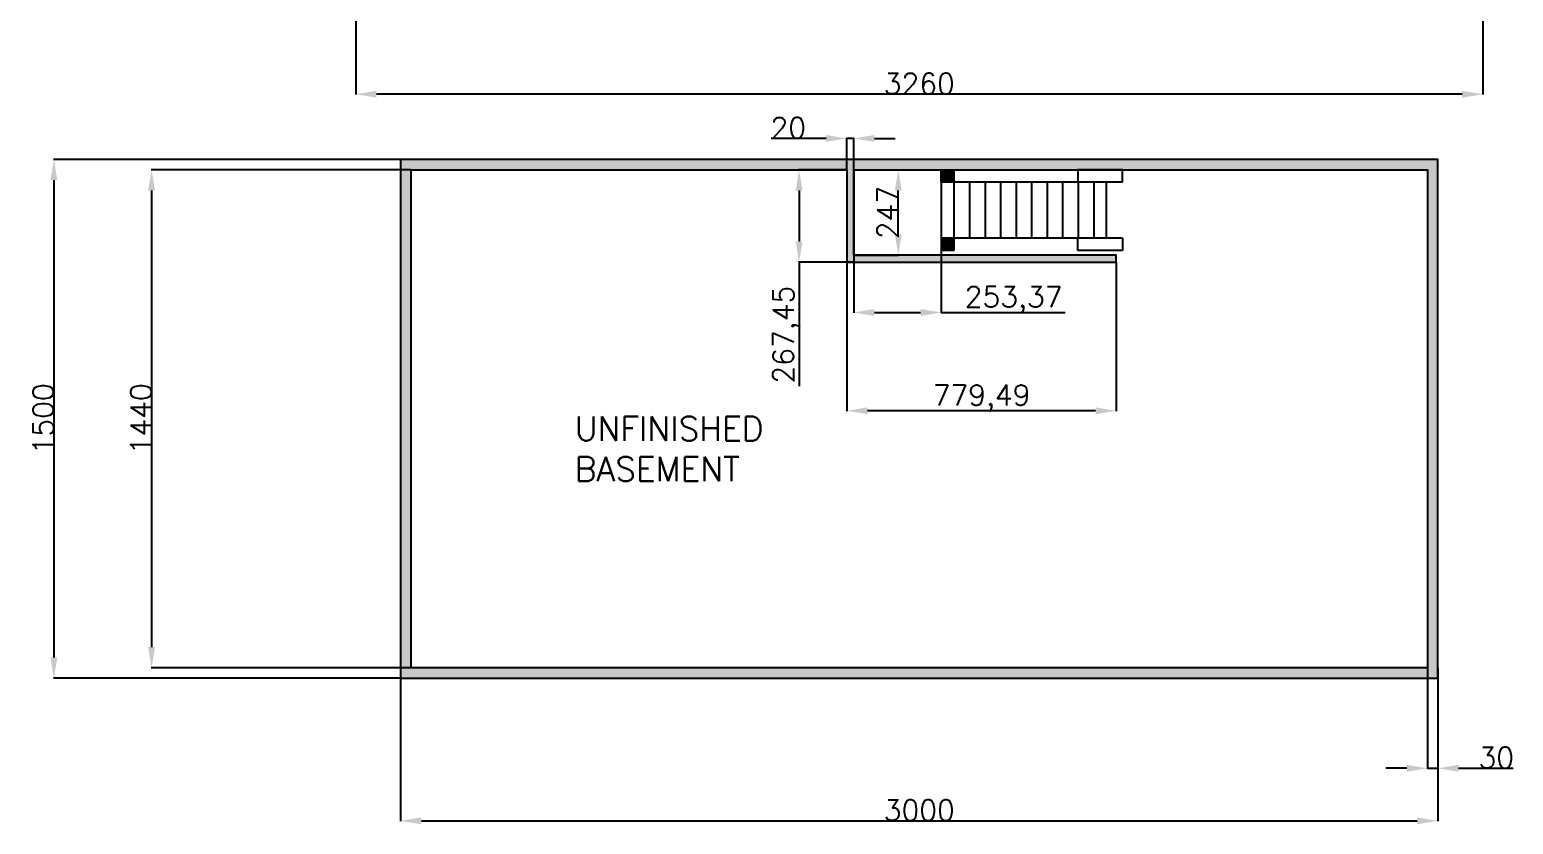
# Model space of a CAD drawing. Header units: millimetres. Extents: x -1478 to 4052, y -443 to 5945.
# Drawn here: x -1068 to 3223, y -443 to 1854 of the extents above; entities that cross this region are included whole.
import ezdxf

# ---------------------------------------------------------------- set-up
doc = ezdxf.new("R2010")
doc.units = ezdxf.units.MM
for name, color, linetype in [('Dim', 7, 'Continuous'), ('Stairs', 1, 'Continuous'), ('TEXT', 6, 'Continuous'), ('Wall', 4, 'Continuous'), ('Window', 3, 'Continuous')]:
    doc.layers.add(name, color=color, linetype=linetype)
doc.styles.add('Roman', font='romans')
doc.styles.get("Standard").update_dxf_attribs({"font": 'simplex.shx'})
doc.dimstyles.new('ISO-25', dxfattribs={"dimtxt": 60, "dimasz": 60, "dimexe": 1.25, "dimexo": 0.625, "dimtad": 1, "dimtxsty": 'Standard', "dimcen": 2.5, "dimadec": 0, "dimazin": 0, "dimtfac": 1, "dimtmove": 0, "dimatfit": 3, "dimfxl": 1, "dimarcsym": 0})

# ---------------------------------------------------------------- blocks, each defined once
blk = doc.blocks.new('*D126')
at = {"layer": 'Defpoints', "color": 0, "transparency": 16777216}
for p in [(34.8, 1449.3), (-715.6, 9.3), (34.8, 9.3)]:
    blk.add_point(p, dxfattribs=at)
at = {"layer": 'Dim', "color": 0, "lineweight": -2, "transparency": 16777216}
for p, q in [((34.2, 1449.3), (-716.9, 1449.3)), ((-715.6, 1389.3), (-715.6, 69.3)), ((34.2, 9.3), (-716.9, 9.3))]:
    blk.add_line(p, q, dxfattribs=at)
at = {"layer": 'Dim', "color": 0, "transparency": 16777216}
for points in [[(-725.6, 1389.3), (-705.6, 1389.3), (-715.6, 1449.3)], [(-725.6, 69.3), (-705.6, 69.3), (-715.6, 9.3)]]:
    blk.add_solid(points, dxfattribs=at)
at = {"layer": 'Dim', "color": 0, "transparency": 16777216, "insert": (-746.3, 729.3), "char_height": 60, "attachment_point": 5, "rotation": 90}
blk.add_mtext('1440', dxfattribs=at)
blk = doc.blocks.new('*D127')
at = {"layer": 'Defpoints', "color": 0, "transparency": 16777216}
for p in [(4.8, 1479.3), (-998.2, -20.7), (4.8, -20.7)]:
    blk.add_point(p, dxfattribs=at)
at = {"layer": 'Dim', "color": 0, "lineweight": -2, "transparency": 16777216}
for p, q in [((4.2, 1479.3), (-999.5, 1479.3)), ((-998.2, 1419.3), (-998.2, 39.3)), ((4.2, -20.7), (-999.5, -20.7))]:
    blk.add_line(p, q, dxfattribs=at)
at = {"layer": 'Dim', "color": 0, "transparency": 16777216}
for points in [[(-1008.2, 1419.3), (-988.2, 1419.3), (-998.2, 1479.3)], [(-1008.2, 39.3), (-988.2, 39.3), (-998.2, -20.7)]]:
    blk.add_solid(points, dxfattribs=at)
at = {"layer": 'Dim', "color": 0, "transparency": 16777216, "insert": (-1028.9, 729.3), "char_height": 60, "attachment_point": 5, "rotation": 90}
blk.add_mtext('1500', dxfattribs=at)
blk = doc.blocks.new('*D128')
at = {"layer": 'Defpoints', "color": 0, "transparency": 16777216}
for p in [(4.8, -20.7), (3004.8, -20.7), (3004.8, -433.1)]:
    blk.add_point(p, dxfattribs=at)
at = {"layer": 'Dim', "color": 0, "lineweight": -2, "transparency": 16777216}
for p, q in [((4.8, -21.4), (4.8, -434.3)), ((3004.8, -21.4), (3004.8, -434.3)), ((64.8, -433.1), (2944.8, -433.1))]:
    blk.add_line(p, q, dxfattribs=at)
at = {"layer": 'Dim', "color": 0, "transparency": 16777216}
for points in [[(64.8, -423.1), (64.8, -443.1), (4.8, -433.1)], [(2944.8, -423.1), (2944.8, -443.1), (3004.8, -433.1)]]:
    blk.add_solid(points, dxfattribs=at)
at = {"layer": 'Dim', "color": 0, "transparency": 16777216, "insert": (1504.8, -402.5), "char_height": 60, "attachment_point": 5}
blk.add_mtext('3000', dxfattribs=at)
blk = doc.blocks.new('*D129')
at = {"layer": 'Defpoints', "color": 0, "transparency": 16777216}
for p in [(1295.3, 1449.3), (1157.3, 1181.8), (1315.8, 1181.8)]:
    blk.add_point(p, dxfattribs=at)
at = {"layer": 'Dim', "color": 0, "lineweight": -2, "transparency": 16777216}
for p, q in [((1294.7, 1449.3), (1156, 1449.3)), ((1157.3, 1389.3), (1157.3, 1241.8)), ((1315.2, 1181.8), (1156, 1181.8)), ((1157.3, 1181.8), (1157.3, 823.4))]:
    blk.add_line(p, q, dxfattribs=at)
at = {"layer": 'Dim', "color": 0, "transparency": 16777216}
for points in [[(1147.3, 1389.3), (1167.3, 1389.3), (1157.3, 1449.3)], [(1147.3, 1241.8), (1167.3, 1241.8), (1157.3, 1181.8)]]:
    blk.add_solid(points, dxfattribs=at)
at = {"layer": 'Dim', "color": 0, "transparency": 16777216, "insert": (1120.9, 972.6), "char_height": 60, "attachment_point": 5, "rotation": 90}
blk.add_mtext('267,45', dxfattribs=at)
blk = doc.blocks.new('*D130')
at = {"layer": 'Defpoints', "color": 0, "transparency": 16777216}
for p in [(1295.3, 1181.8), (2074.8, 1182.3), (1295.3, 752.5)]:
    blk.add_point(p, dxfattribs=at)
at = {"layer": 'Dim', "color": 0, "lineweight": -2, "transparency": 16777216}
for p, q in [((1295.3, 1181.2), (1295.3, 751.2)), ((2074.8, 1181.6), (2074.8, 751.2)), ((2014.8, 752.5), (1355.3, 752.5))]:
    blk.add_line(p, q, dxfattribs=at)
at = {"layer": 'Dim', "color": 0, "transparency": 16777216}
for points in [[(1355.3, 762.5), (1355.3, 742.5), (1295.3, 752.5)], [(2014.8, 762.5), (2014.8, 742.5), (2074.8, 752.5)]]:
    blk.add_solid(points, dxfattribs=at)
at = {"layer": 'Dim', "color": 0, "transparency": 16777216, "insert": (1685.1, 788.8), "char_height": 60, "attachment_point": 5}
blk.add_mtext('779,49', dxfattribs=at)
blk = doc.blocks.new('*D137')
at = {"layer": 'Defpoints', "color": 0, "transparency": 16777216}
for p in [(-125.2, 1918.2), (3134.8, 1918.2), (-125.2, 1667.7)]:
    blk.add_point(p, dxfattribs=at)
at = {"layer": 'Dim', "color": 0, "lineweight": -2, "transparency": 16777216}
for p, q in [((-125.2, 1917.6), (-125.2, 1666.5)), ((3134.8, 1917.6), (3134.8, 1666.5)), ((3074.8, 1667.7), (-65.2, 1667.7))]:
    blk.add_line(p, q, dxfattribs=at)
at = {"layer": 'Dim', "color": 0, "transparency": 16777216}
for points in [[(-65.2, 1677.7), (-65.2, 1657.7), (-125.2, 1667.7)], [(3074.8, 1677.7), (3074.8, 1657.7), (3134.8, 1667.7)]]:
    blk.add_solid(points, dxfattribs=at)
at = {"layer": 'Dim', "color": 0, "transparency": 16777216, "insert": (1504.8, 1698.4), "char_height": 60, "attachment_point": 5}
blk.add_mtext('3260', dxfattribs=at)
blk = doc.blocks.new('*D140')
at = {"layer": 'Defpoints', "color": 0, "transparency": 16777216}
for p in [(1295.3, 1539.9), (1295.3, 1449.3), (1315.3, 1449.3)]:
    blk.add_point(p, dxfattribs=at)
at = {"layer": 'Dim', "color": 0, "lineweight": -2, "transparency": 16777216}
for p, q in [((1235.3, 1539.9), (1076.9, 1539.9)), ((1295.3, 1449.9), (1295.3, 1541.2)), ((1315.3, 1539.9), (1295.3, 1539.9)), ((1315.3, 1449.9), (1315.3, 1541.2)), ((1375.3, 1539.9), (1435.3, 1539.9))]:
    blk.add_line(p, q, dxfattribs=at)
at = {"layer": 'Dim', "color": 0, "transparency": 16777216}
for points in [[(1235.3, 1549.9), (1235.3, 1529.9), (1295.3, 1539.9)], [(1375.3, 1549.9), (1375.3, 1529.9), (1315.3, 1539.9)]]:
    blk.add_solid(points, dxfattribs=at)
at = {"layer": 'Dim', "color": 0, "transparency": 16777216, "insert": (1126.1, 1570.6), "char_height": 60, "attachment_point": 5}
blk.add_mtext('20', dxfattribs=at)
blk = doc.blocks.new('*D153')
at = {"layer": 'Defpoints', "color": 0, "transparency": 16777216}
for p in [(2974.8, 9.3), (3004.8, 9.3), (3004.8, -281.1)]:
    blk.add_point(p, dxfattribs=at)
at = {"layer": 'Dim', "color": 0, "lineweight": -2, "transparency": 16777216}
for p, q in [((2974.8, 8.6), (2974.8, -282.3)), ((3004.8, 8.6), (3004.8, -282.3)), ((2914.8, -281.1), (2854.8, -281.1)), ((2974.8, -281.1), (3004.8, -281.1)), ((3064.8, -281.1), (3223.2, -281.1))]:
    blk.add_line(p, q, dxfattribs=at)
at = {"layer": 'Dim', "color": 0, "transparency": 16777216}
for points in [[(2914.8, -271.1), (2914.8, -291.1), (2974.8, -281.1)], [(3064.8, -271.1), (3064.8, -291.1), (3004.8, -281.1)]]:
    blk.add_solid(points, dxfattribs=at)
at = {"layer": 'Dim', "color": 0, "transparency": 16777216, "insert": (3174, -250.4), "char_height": 60, "attachment_point": 5}
blk.add_mtext('30', dxfattribs=at)
blk = doc.blocks.new('*X36')
at = {"color": 0}
for p, q in [((30550, 32250), (30750, 32450)), ((30550, 32251), (30749, 32450)), ((30550, 32253), (30747, 32450)), ((30550, 32254), (30746, 32450)), ((30550, 32256), (30744, 32450)), ((30550, 32257), (30743, 32450)), ((30550, 32258), (30742, 32450)), ((30550, 32260), (30740, 32450)), ((30550, 32261), (30739, 32450)), ((30550, 32263), (30737, 32450)), ((30550, 32264), (30736, 32450)), ((30550, 32266), (30734, 32450)), ((30550, 32267), (30733, 32450)), ((30550, 32268), (30732, 32450)), ((30550, 32270), (30730, 32450)), ((30550, 32271), (30729, 32450)), ((30550, 32273), (30727, 32450)), ((30550, 32274), (30726, 32450)), ((30550, 32275), (30725, 32450)), ((30550, 32277), (30723, 32450)), ((30550, 32278), (30722, 32450)), ((30550, 32280), (30720, 32450)), ((30550, 32281), (30719, 32450)), ((30550, 32283), (30717, 32450)), ((30550, 32284), (30716, 32450)), ((30550, 32285), (30715, 32450)), ((30550, 32287), (30713, 32450)), ((30550, 32288), (30712, 32450)), ((30550, 32290), (30710, 32450)), ((30550, 32291), (30709, 32450)), ((30550, 32292), (30708, 32450)), ((30550, 32294), (30706, 32450)), ((30550, 32295), (30705, 32450)), ((30550, 32297), (30703, 32450)), ((30550, 32298), (30702, 32450)), ((30550, 32299), (30701, 32450)), ((30550, 32301), (30699, 32450)), ((30550, 32302), (30698, 32450)), ((30550, 32304), (30696, 32450)), ((30550, 32305), (30695, 32450)), ((30550, 32307), (30693, 32450)), ((30550, 32308), (30692, 32450)), ((30550, 32309), (30691, 32450)), ((30550, 32311), (30689, 32450)), ((30550, 32312), (30688, 32450)), ((30550, 32314), (30686, 32450)), ((30550, 32315), (30685, 32450)), ((30550, 32316), (30684, 32450)), ((30550, 32318), (30682, 32450)), ((30550, 32319), (30681, 32450)), ((30550, 32321), (30679, 32450)), ((30550, 32322), (30678, 32450)), ((30550, 32324), (30676, 32450)), ((30550, 32325), (30675, 32450)), ((30550, 32326), (30674, 32450)), ((30550, 32328), (30672, 32450)), ((30550, 32329), (30671, 32450)), ((30550, 32331), (30669, 32450)), ((30550, 32332), (30668, 32450)), ((30550, 32333), (30667, 32450)), ((30550, 32335), (30665, 32450)), ((30550, 32336), (30664, 32450)), ((30550, 32338), (30662, 32450)), ((30550, 32339), (30661, 32450)), ((30550, 32341), (30659, 32450)), ((30550, 32342), (30658, 32450)), ((30550, 32343), (30657, 32450)), ((30550, 32345), (30655, 32450)), ((30550, 32346), (30654, 32450)), ((30550, 32348), (30652, 32450)), ((30550, 32349), (30651, 32450)), ((30550, 32350), (30650, 32450)), ((30550, 32352), (30648, 32450)), ((30550, 32353), (30647, 32450)), ((30550, 32355), (30645, 32450)), ((30550, 32356), (30644, 32450)), ((30550, 32357), (30643, 32450)), ((30550, 32359), (30641, 32450)), ((30550, 32360), (30640, 32450)), ((30550, 32362), (30638, 32450)), ((30550, 32363), (30637, 32450)), ((30550, 32365), (30635, 32450)), ((30550, 32366), (30634, 32450)), ((30550, 32367), (30633, 32450)), ((30550, 32369), (30631, 32450)), ((30550, 32370), (30630, 32450)), ((30550, 32372), (30628, 32450)), ((30550, 32373), (30627, 32450)), ((30550, 32374), (30626, 32450)), ((30550, 32376), (30624, 32450)), ((30550, 32377), (30623, 32450)), ((30550, 32379), (30621, 32450)), ((30550, 32380), (30620, 32450)), ((30550, 32382), (30618, 32450)), ((30550, 32383), (30617, 32450)), ((30550, 32384), (30616, 32450)), ((30550, 32386), (30614, 32450)), ((30550, 32387), (30613, 32450)), ((30550, 32389), (30611, 32450)), ((30550, 32390), (30610, 32450)), ((30550, 32391), (30609, 32450)), ((30550, 32393), (30607, 32450)), ((30550, 32394), (30606, 32450)), ((30550, 32396), (30604, 32450)), ((30550, 32397), (30603, 32450)), ((30550, 32398), (30602, 32450)), ((30550, 32400), (30600, 32450)), ((30550, 32401), (30599, 32450)), ((30550, 32403), (30597, 32450)), ((30550, 32404), (30596, 32450)), ((30550, 32406), (30594, 32450)), ((30550, 32407), (30593, 32450)), ((30550, 32408), (30592, 32450)), ((30550, 32410), (30590, 32450)), ((30550, 32411), (30589, 32450)), ((30550, 32413), (30587, 32450)), ((30550, 32414), (30586, 32450)), ((30550, 32415), (30585, 32450)), ((30550, 32417), (30583, 32450)), ((30550, 32418), (30582, 32450)), ((30550, 32420), (30580, 32450)), ((30550, 32421), (30579, 32450)), ((30550, 32423), (30577, 32450)), ((30550, 32424), (30576, 32450)), ((30550, 32425), (30575, 32450)), ((30550, 32427), (30573, 32450)), ((30550, 32428), (30572, 32450)), ((30550, 32430), (30570, 32450)), ((30550, 32431), (30569, 32450)), ((30550, 32432), (30568, 32450)), ((30550, 32434), (30566, 32450)), ((30550, 32435), (30565, 32450)), ((30550, 32437), (30563, 32450)), ((30550, 32438), (30562, 32450)), ((30550, 32440), (30560, 32450)), ((30550, 32441), (30559, 32450)), ((30550, 32442), (30558, 32450)), ((30550, 32444), (30556, 32450)), ((30550, 32445), (30555, 32450)), ((30550, 32447), (30553, 32450)), ((30550, 32448), (30552, 32450)), ((30550, 32449), (30551, 32450)), ((30551, 32250), (30750, 32449)), ((30553, 32250), (30750, 32447)), ((30554, 32250), (30750, 32446)), ((30556, 32250), (30750, 32444)), ((30557, 32250), (30750, 32443)), ((30558, 32250), (30750, 32442)), ((30560, 32250), (30750, 32440)), ((30561, 32250), (30750, 32439)), ((30563, 32250), (30750, 32437)), ((30564, 32250), (30750, 32436)), ((30566, 32250), (30750, 32434)), ((30567, 32250), (30750, 32433)), ((30568, 32250), (30750, 32432)), ((30570, 32250), (30750, 32430)), ((30571, 32250), (30750, 32429)), ((30573, 32250), (30750, 32427)), ((30574, 32250), (30750, 32426)), ((30575, 32250), (30750, 32425)), ((30577, 32250), (30750, 32423)), ((30578, 32250), (30750, 32422)), ((30580, 32250), (30750, 32420)), ((30581, 32250), (30750, 32419)), ((30583, 32250), (30750, 32417)), ((30584, 32250), (30750, 32416)), ((30585, 32250), (30750, 32415)), ((30587, 32250), (30750, 32413)), ((30588, 32250), (30750, 32412)), ((30590, 32250), (30750, 32410)), ((30591, 32250), (30750, 32409)), ((30592, 32250), (30750, 32408)), ((30594, 32250), (30750, 32406)), ((30595, 32250), (30750, 32405)), ((30597, 32250), (30750, 32403)), ((30598, 32250), (30750, 32402)), ((30599, 32250), (30750, 32401)), ((30601, 32250), (30750, 32399)), ((30602, 32250), (30750, 32398)), ((30604, 32250), (30750, 32396)), ((30605, 32250), (30750, 32395)), ((30607, 32250), (30750, 32393)), ((30608, 32250), (30750, 32392)), ((30609, 32250), (30750, 32391)), ((30611, 32250), (30750, 32389)), ((30612, 32250), (30750, 32388)), ((30614, 32250), (30750, 32386)), ((30615, 32250), (30750, 32385)), ((30616, 32250), (30750, 32384)), ((30618, 32250), (30750, 32382)), ((30619, 32250), (30750, 32381)), ((30621, 32250), (30750, 32379)), ((30622, 32250), (30750, 32378)), ((30624, 32250), (30750, 32376)), ((30625, 32250), (30750, 32375)), ((30626, 32250), (30750, 32374)), ((30628, 32250), (30750, 32372)), ((30629, 32250), (30750, 32371)), ((30631, 32250), (30750, 32369)), ((30632, 32250), (30750, 32368)), ((30633, 32250), (30750, 32367)), ((30635, 32250), (30750, 32365)), ((30636, 32250), (30750, 32364)), ((30638, 32250), (30750, 32362)), ((30639, 32250), (30750, 32361)), ((30641, 32250), (30750, 32359)), ((30642, 32250), (30750, 32358)), ((30643, 32250), (30750, 32357)), ((30645, 32250), (30750, 32355)), ((30646, 32250), (30750, 32354)), ((30648, 32250), (30750, 32352)), ((30649, 32250), (30750, 32351)), ((30650, 32250), (30750, 32350)), ((30652, 32250), (30750, 32348)), ((30653, 32250), (30750, 32347)), ((30655, 32250), (30750, 32345)), ((30656, 32250), (30750, 32344)), ((30657, 32250), (30750, 32343)), ((30659, 32250), (30750, 32341)), ((30660, 32250), (30750, 32340)), ((30662, 32250), (30750, 32338)), ((30663, 32250), (30750, 32337)), ((30665, 32250), (30750, 32335)), ((30666, 32250), (30750, 32334)), ((30667, 32250), (30750, 32333)), ((30669, 32250), (30750, 32331)), ((30670, 32250), (30750, 32330)), ((30672, 32250), (30750, 32328)), ((30673, 32250), (30750, 32327)), ((30674, 32250), (30750, 32326)), ((30676, 32250), (30750, 32324)), ((30677, 32250), (30750, 32323)), ((30679, 32250), (30750, 32321)), ((30680, 32250), (30750, 32320)), ((30682, 32250), (30750, 32318)), ((30683, 32250), (30750, 32317)), ((30684, 32250), (30750, 32316)), ((30686, 32250), (30750, 32314)), ((30687, 32250), (30750, 32313)), ((30689, 32250), (30750, 32311)), ((30690, 32250), (30750, 32310)), ((30691, 32250), (30750, 32309)), ((30693, 32250), (30750, 32307)), ((30694, 32250), (30750, 32306)), ((30696, 32250), (30750, 32304)), ((30697, 32250), (30750, 32303)), ((30698, 32250), (30750, 32302)), ((30700, 32250), (30750, 32300)), ((30701, 32250), (30750, 32299)), ((30703, 32250), (30750, 32297)), ((30704, 32250), (30750, 32296)), ((30706, 32250), (30750, 32294)), ((30707, 32250), (30750, 32293)), ((30708, 32250), (30750, 32292)), ((30710, 32250), (30750, 32290)), ((30711, 32250), (30750, 32289)), ((30713, 32250), (30750, 32287)), ((30714, 32250), (30750, 32286)), ((30715, 32250), (30750, 32285)), ((30717, 32250), (30750, 32283)), ((30718, 32250), (30750, 32282)), ((30720, 32250), (30750, 32280)), ((30721, 32250), (30750, 32279)), ((30723, 32250), (30750, 32277)), ((30724, 32250), (30750, 32276)), ((30725, 32250), (30750, 32275)), ((30727, 32250), (30750, 32273)), ((30728, 32250), (30750, 32272)), ((30730, 32250), (30750, 32270)), ((30731, 32250), (30750, 32269)), ((30732, 32250), (30750, 32268)), ((30734, 32250), (30750, 32266)), ((30735, 32250), (30750, 32265)), ((30737, 32250), (30750, 32263)), ((30738, 32250), (30750, 32262)), ((30740, 32250), (30750, 32260)), ((30741, 32250), (30750, 32259)), ((30742, 32250), (30750, 32258)), ((30744, 32250), (30750, 32256)), ((30745, 32250), (30750, 32255)), ((30747, 32250), (30750, 32253)), ((30748, 32250), (30750, 32252)), ((30749, 32250), (30750, 32251))]:
    blk.add_line(p, q, dxfattribs=at)
blk = doc.blocks.new('*U35')
at = {"color": 0}
for p, q in [((0, 0), (0, 200)), ((0, 200), (200, 200)), ((200, 0), (0, 0)), ((200, 200), (200, 0))]:
    blk.add_line(p, q, dxfattribs=at)
blk = doc.blocks.new('*U37')
blk.add_blockref('*X36', (-30550, -32250))
at = {"color": 0}
blk.add_blockref('*U35', (0, 0), dxfattribs=at)
blk = doc.blocks.new('COT')
at = {"color": 0, "linetype": 'ByBlock'}
blk.add_blockref('*U37', (-100, -100), dxfattribs=at)
blk = doc.blocks.new('A$C0C1273EC')
for p, q in [((1031, 3712), (831, 3712)), ((1931, 3712), (2131, 3712)), ((831, 2996), (1031, 2996)), ((2131, 2996), (1931, 2996))]:
    blk.add_line(p, q)
for points in [[(831, 3712), (831, 2996)], [(1031, 3712), (1031, 3450)], [(1031, 3650), (1031, 796)], [(1931, 3712), (1931, 3450)], [(2131, 3712), (2131, 2996)], [(1031, 3450), (1931, 3450)], [(1031, 3450), (1031, 1000)], [(1931, 3450), (1931, 796)], [(1031, 3250), (1931, 3250)], [(1031, 3000), (1931, 3000)], [(1031, 2750), (1931, 2750)], [(1031, 2500), (1931, 2500)], [(1031, 2250), (1931, 2250)], [(1031, 2000), (1931, 2000)], [(1031, 1750), (1931, 1750)], [(1031, 1500), (1931, 1500)], [(1031, 1250), (1931, 1250)], [(831, 996), (1931, 996)], [(831, 796), (1933, 796)]]:
    blk.add_lwpolyline(points)
for p in [(931, 896), (2031, 900)]:
    blk.add_blockref('COT', p)
blk = doc.blocks.new('*D183')
at = {"layer": 'Defpoints', "color": 0, "transparency": 16777216}
for p in [(1315.3, 1449.3), (1568.7, 1449.3), (1568.7, 1036.7)]:
    blk.add_point(p, dxfattribs=at)
at = {"layer": 'Dim', "color": 0, "lineweight": -2, "transparency": 16777216}
for p, q in [((1315.3, 1448.6), (1315.3, 1035.5)), ((1568.7, 1448.6), (1568.7, 1035.5)), ((1375.3, 1036.7), (1508.7, 1036.7)), ((1568.7, 1036.7), (1927.1, 1036.7))]:
    blk.add_line(p, q, dxfattribs=at)
at = {"layer": 'Dim', "color": 0, "transparency": 16777216}
for points in [[(1375.3, 1046.7), (1375.3, 1026.7), (1315.3, 1036.7)], [(1508.7, 1046.7), (1508.7, 1026.7), (1568.7, 1036.7)]]:
    blk.add_solid(points, dxfattribs=at)
at = {"layer": 'Dim', "color": 0, "transparency": 16777216, "insert": (1777.9, 1073.1), "char_height": 60, "attachment_point": 5}
blk.add_mtext('253,37', dxfattribs=at)
blk = doc.blocks.new('*D184')
at = {"layer": 'Defpoints', "color": 0, "transparency": 16777216}
for p in [(1315.3, 1449.3), (1444.1, 1449.3), (1315.3, 1202.3)]:
    blk.add_point(p, dxfattribs=at)
at = {"layer": 'Dim', "color": 0, "lineweight": -2, "transparency": 16777216}
for p, q in [((1316, 1449.3), (1445.3, 1449.3)), ((1444.1, 1262.3), (1444.1, 1389.3)), ((1316, 1202.3), (1445.3, 1202.3))]:
    blk.add_line(p, q, dxfattribs=at)
at = {"layer": 'Dim', "color": 0, "transparency": 16777216}
for points in [[(1434.1, 1389.3), (1454.1, 1389.3), (1444.1, 1449.3)], [(1434.1, 1262.3), (1454.1, 1262.3), (1444.1, 1202.3)]]:
    blk.add_solid(points, dxfattribs=at)
at = {"layer": 'Dim', "color": 0, "transparency": 16777216, "insert": (1413.5, 1325.8), "char_height": 60, "attachment_point": 5, "rotation": 90}
blk.add_mtext('247', dxfattribs=at)

msp = doc.modelspace()

# ---------------------------------------------------------------- hatches: boundary and pattern name
at = {"layer": 'Window', "true_color": 0x2b2b2b}
h = msp.add_hatch(color=250, dxfattribs=at)
h.dxf.hatch_style = 1
h.paths.add_polyline_path([(4.821, 1479.269), (4.821, -20.731), (3004.821, -20.731), (3004.686, 1134.111), (3004.821, 1479.269)])
h.paths.add_polyline_path([(1295.331, 1449.269), (1295.331, 1181.823), (1315.777, 1181.823), (1515.331, 1182.269), (2074.821, 1182.269), (2074.821, 1202.269), (1315.331, 1202.269), (1315.331, 1449.269), (2054.821, 1449.269), (2092.534, 1449.269), (2549.686, 1449.269), (2624.55, 1449.269), (2974.821, 1449.269), (2974.821, 1406.543), (2974.55, 1004.111), (2974.618, 756.69), (2974.821, 9.269), (1594.565, 9.269), (1295.331, 9.269), (34.821, 9.269), (34.821, 1029.269), (34.821, 1449.269), (474.821, 1449.269), (846.399, 1449.269)], flags=16)
h.paths.add_polyline_path([(1569.383, 1215.819), (1569.383, 1251.669), (1568.702, 1251.669), (1568.702, 1251.44)], flags=0)
h.paths.add_polyline_path([(1604.63, 1251.669), (1605.311, 1215.819), (1605.311, 1251.747), (1604.63, 1251.747)], flags=0)
h.paths.add_polyline_path([(1568.702, 1449.269), (1604.63, 1449.269), (1604.63, 1413.342), (1963.79, 1413.342), (1963.79, 1449.269), (2092.534, 1449.269), (2092.534, 1413.342), (2045.421, 1413.342), (2045.421, 1251.669), (2092.534, 1251.669), (2092.534, 1215.741), (1963.79, 1215.741), (1963.79, 1251.669), (1964.585, 1413.342), (1568.702, 1413.342)], flags=0)
h.paths.add_polyline_path([(1171.64, 809.055), (1171.64, 1136.198), (1070.212, 1136.198), (1070.212, 809.055)], flags=8)
h.paths.add_polyline_path([(1522.933, 738.12), (1847.219, 738.12), (1847.219, 839.549), (1522.933, 839.549)], flags=8)
h.paths.add_polyline_path([(1614.327, 1022.341), (1941.47, 1022.341), (1941.47, 1123.77), (1614.327, 1123.77)], flags=8)
h.paths.add_polyline_path([(1458.452, 1233.627), (1458.452, 1417.912), (1368.452, 1417.912), (1368.452, 1233.627)], flags=8)
h.paths.add_polyline_path([(491.15, 531.763), (1109.483, 531.763), (1109.483, 753.43), (491.15, 753.43)], flags=8)

# ---------------------------------------------------------------- linework, layer by layer
at = {"layer": 'Wall'}
for points in [[(3004.686, 1134.111), (3004.821, 1479.269), (4.821, 1479.269), (4.821, -20.731), (3004.821, -20.731), (3004.686, 1134.111)], [(1315.777, 1181.823), (1515.331, 1182.269), (2074.821, 1182.269), (2074.821, 1202.269), (1315.331, 1202.269), (1315.331, 1449.269), (2054.821, 1449.269), (2074.821, 1449.269), (2549.686, 1449.269), (2624.55, 1449.269), (2974.821, 1449.269), (2974.821, 1406.543), (2974.55, 1004.111), (2974.618, 756.69), (2974.821, 9.269), (1594.565, 9.269), (1295.331, 9.269), (34.821, 9.269), (34.821, 1029.269), (34.821, 1449.269), (474.821, 1449.269), (846.399, 1449.269), (1295.331, 1449.269), (1295.331, 1181.823), (1295.331, 1181.823), (1295.331, 1181.823), (1315.777, 1181.823)]]:
    msp.add_lwpolyline(points, dxfattribs=at)

# ---------------------------------------------------------------- block references
at = {"layer": 'Stairs', "xscale": 0.1796369225361794, "yscale": 0.1796369225361794, "zscale": 0.1796369225361794, "rotation": 270}
msp.add_blockref('A$C0C1273EC', (1425.674, 1598.602), dxfattribs=at)

# ---------------------------------------------------------------- texts
at = {"layer": 'TEXT', "insert": (508.65, 735.93), "char_height": 70, "attachment_point": 1, "style": 'Roman'}
msp.add_mtext_dynamic_manual_height_columns('UNFINISHED BASEMENT', width=693.57268, gutter_width=50, heights=[0], dxfattribs=at)

# ---------------------------------------------------------------- dimensions: what is measured, and where the dimension line sits
at = {"layer": 'Dim'}
for base, p1, p2, picture, middle in [((-125.179, 1667.741), (3134.821, 1918.208), (-125.179, 1918.208), '*D137', (1504.821, 1698.366)), ((1295.331, 1539.928), (1315.331, 1449.269), (1295.331, 1449.269), '*D140', (1126.134, 1570.553)), ((1568.702, 1036.716), (1315.331, 1449.269), (1568.702, 1449.269), '*D183', (1777.899, 1073.056)), ((1295.331, 752.495), (2074.821, 1182.269), (1295.331, 1181.823), '*D130', (1685.076, 788.834)), ((3004.817, -281.069), (2974.821, 9.269), (3004.817, 9.269), '*D153', (3174.014, -250.444))]:
    dim = msp.add_linear_dim(base=base, p1=p1, p2=p2, dimstyle='ISO-25', dxfattribs=at)
    dim.commit()
    dim.dimension.update_dxf_attribs({"geometry": picture, "text_midpoint": middle})
for base, p1, p2, picture, middle in [((-998.245, -20.731), (4.821, 1479.269), (4.821, -20.731), '*D127', (-1028.87, 729.269)), ((-715.633, 9.269), (34.821, 1449.269), (34.821, 9.269), '*D126', (-746.258, 729.269)), ((1157.265, 1181.823), (1295.331, 1449.269), (1315.777, 1181.823), '*D129', (1120.926, 972.626)), ((1444.077, 1449.269), (1315.331, 1202.269), (1315.331, 1449.269), '*D184', (1413.452, 1325.769))]:
    dim = msp.add_linear_dim(base=base, p1=p1, p2=p2, angle=90, dimstyle='ISO-25', dxfattribs=at)
    dim.commit()
    dim.dimension.update_dxf_attribs({"geometry": picture, "text_midpoint": middle})
dim = msp.add_aligned_dim(p1=(4.821, -20.731), p2=(3004.821, -20.731), distance=-412.357, dimstyle='ISO-25', dxfattribs=at)
dim.commit()
dim.dimension.update_dxf_attribs({"geometry": '*D128', "text_midpoint": (1504.821, -402.462)})

doc.saveas('drawing.dxf')
